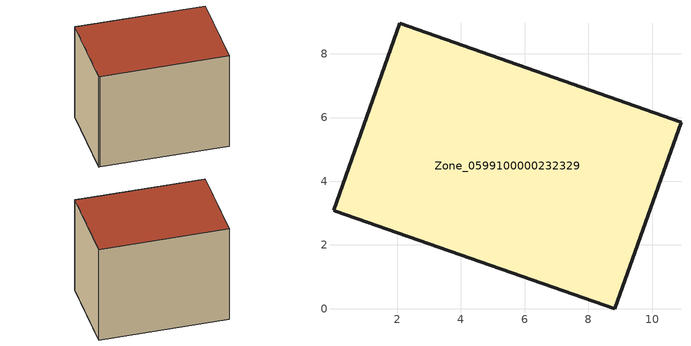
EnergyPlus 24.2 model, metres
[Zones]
Zone_0599100000232329
 floor ground (C_G): 0,3.08 2.08,8.96 10.91,5.86 8.83,0 0.07,3.06 z0.59
 wall outside (C_F): 10.91,5.86 2.08,8.96 0,3.08 0.07,3.06 8.83,0 10.91,5.86 z0.59:8.2
 roof outside (C_R): 2.08,8.96 0,3.08 0.07,3.06 8.83,0 10.91,5.86 z8.2
[BUILDING]
Pand.0599100000232329: North Axis=0; Terrain=City; Loads Convergence Tolerance Value=0.04; Temperature Convergence Tolerance Value=0.4; Solar Distribution=FullExterior; Maximum Number of Warmup Days=25; Minimum Number of Warmup Days=1
[Site:Location]
Rotterdam.The.Hague.AP_ZH_NLD Design_Conditions: Latitude=51.96; Longitude=4.45; Time Zone=1; Elevation=-4.5
[SITE:GROUNDTEMPERATURE:BUILDINGSURFACE]
18, 18, 18, 18, 18, 18, 18, 18, 18, 18, 18, 18
[MATERIAL] Thermal Absorptance=0.9; Solar Absorptance=0.7; Visible Absorptance=0.7
Name | Roughness | Thickness | Conductivity | Density | Specific Heat
G.TI.1965-1974 | MediumSmooth | 0.15 | 0.882353 | 540 | 1210
F.TI.1965-1974 | Rough | 0.3 | 0.697674 | 1920 | 840
R.TI.1965-1974 | MediumRough | 0.2 | 0.232558 | 1500 | 1000
[CONSTRUCTION]
C_G: G.TI.1965-1974
C_F: F.TI.1965-1974
C_R: R.TI.1965-1974
[ZONE]
Zone_0599100000232329: Type=1; Multiplier=1; Ceiling Height=Autocalculate; Volume=Autocalculate; Floor Area=autocalculate; Part of Total Floor Area=Yes
[ZONEINFILTRATION:DESIGNFLOWRATE]
Infil_Zone_0599100000232329: Zone or ZoneList or Space or SpaceList=Zone_0599100000232329; Schedule=AlwaysOn; Design Flow Rate Calculation Method=Flow/Area; Flow Rate per Floor Area=0.003; Constant Term Coefficient=1; Temperature Term Coefficient=0; Velocity Term Coefficient=0; Velocity Squared Term Coefficient=0
[HVACTEMPLATE:ZONE:IDEALLOADSAIRSYSTEM]
Zone_0599100000232329: Maximum Heating Supply Air Temperature=50; Minimum Cooling Supply Air Temperature=13; Maximum Heating Supply Air Humidity Ratio=0.0156; Minimum Cooling Supply Air Humidity Ratio=0.0077; Heating Limit=NoLimit; Cooling Limit=NoLimit; Dehumidification Control Type=ConstantSensibleHeatRatio; Cooling Sensible Heat Ratio=0.7; Dehumidification Setpoint=60; Humidification Control Type=None; Humidification Setpoint=30; Outdoor Air Method=None; Outdoor Air Flow Rate per Person=0.00944; Outdoor Air Flow Rate per Zone Floor Area=0; Outdoor Air Flow Rate per Zone=0; Demand Controlled Ventilation Type=None; Outdoor Air Economizer Type=NoEconomizer; Heat Recovery Type=None; Sensible Heat Recovery Effectiveness=0.7; Latent Heat Recovery Effectiveness=0.65
[ZONECONTROL:THERMOSTAT]
ThermostatControl_Zone_0599100000232329: Zone or ZoneList=Zone_0599100000232329; Control Type Schedule=DualSetpointControlType; Control 1=Thermostat_Zone_0599100000232329; Temperature Difference Between Cutout And Setpoint=0
[THERMOSTATSETPOINT:DUALSETPOINT]
Thermostat_Zone_0599100000232329: Heating Setpoint Temperature Schedule=HeatingSetpoint_Zone_0599100000232329; Cooling Setpoint Temperature Schedule=CoolingSetpoint_Zone_0599100000232329
[SCHEDULE:COMPACT]
HeatingSetpoint_Zone_0599100000232329: Through: 12/31, For: AllDays, Until: 24:00, 21
CoolingSetpoint_Zone_0599100000232329: Through: 12/31, For: AllDays, Until: 24:00, 24
DualSetpointControlType: Through: 12/31, For: AllDays, Until: 24:00, 4
AlwaysOn: Through: 12/31, For: AllDays, Until: 24:00, 1
